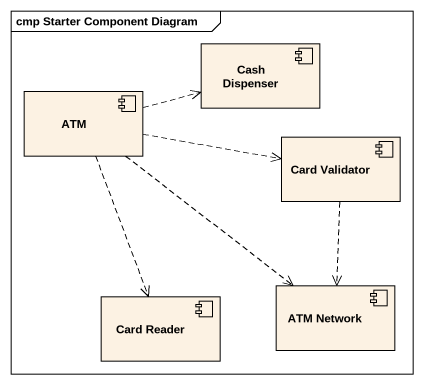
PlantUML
@startuml
mainframe cmp Starter Component Diagram
component "Cash Dispenser" as Cash_Dispenser
component ATM
component "Card Validator" as Card_Validator
component "ATM Network" as ATM_Network
component "Card Reader" as Card_Reader
ATM .right.> Cash_Dispenser
ATM .right.> Card_Validator
ATM ..> ATM_Network
ATM ..> Card_Reader
Card_Validator ..> ATM_Network
@enduml
